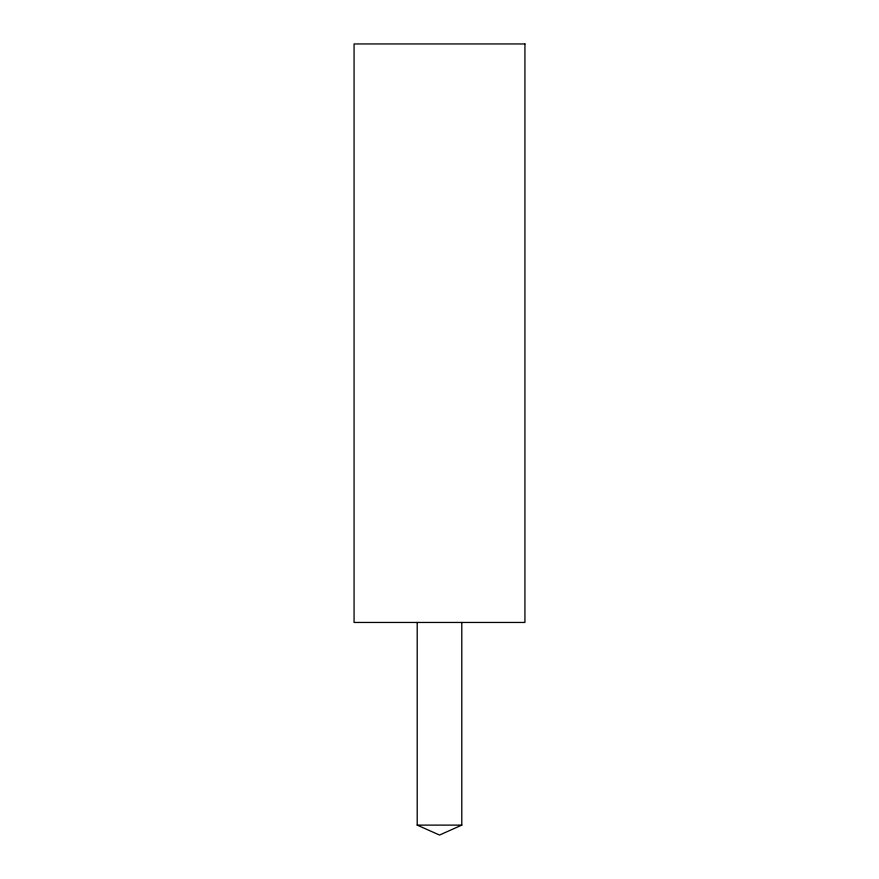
<?xml version="1.0" encoding="UTF-8"?>
<svg xmlns="http://www.w3.org/2000/svg" width="879" height="879" viewBox="0 0 879 879"><rect width="100%" height="100%" fill="white"/><g stroke="black" fill="none" stroke-linecap="round" stroke-linejoin="round"><path stroke-width="1.32" d="M461.794 622.453L461.794 825.117L439.533 835.05L417.206 825.117L417.206 622.453M417.206 825.117L461.794 825.117M524.928 43.95L354.072 43.95L354.072 622.453L524.928 622.453L524.928 43.95"/></g></svg>
